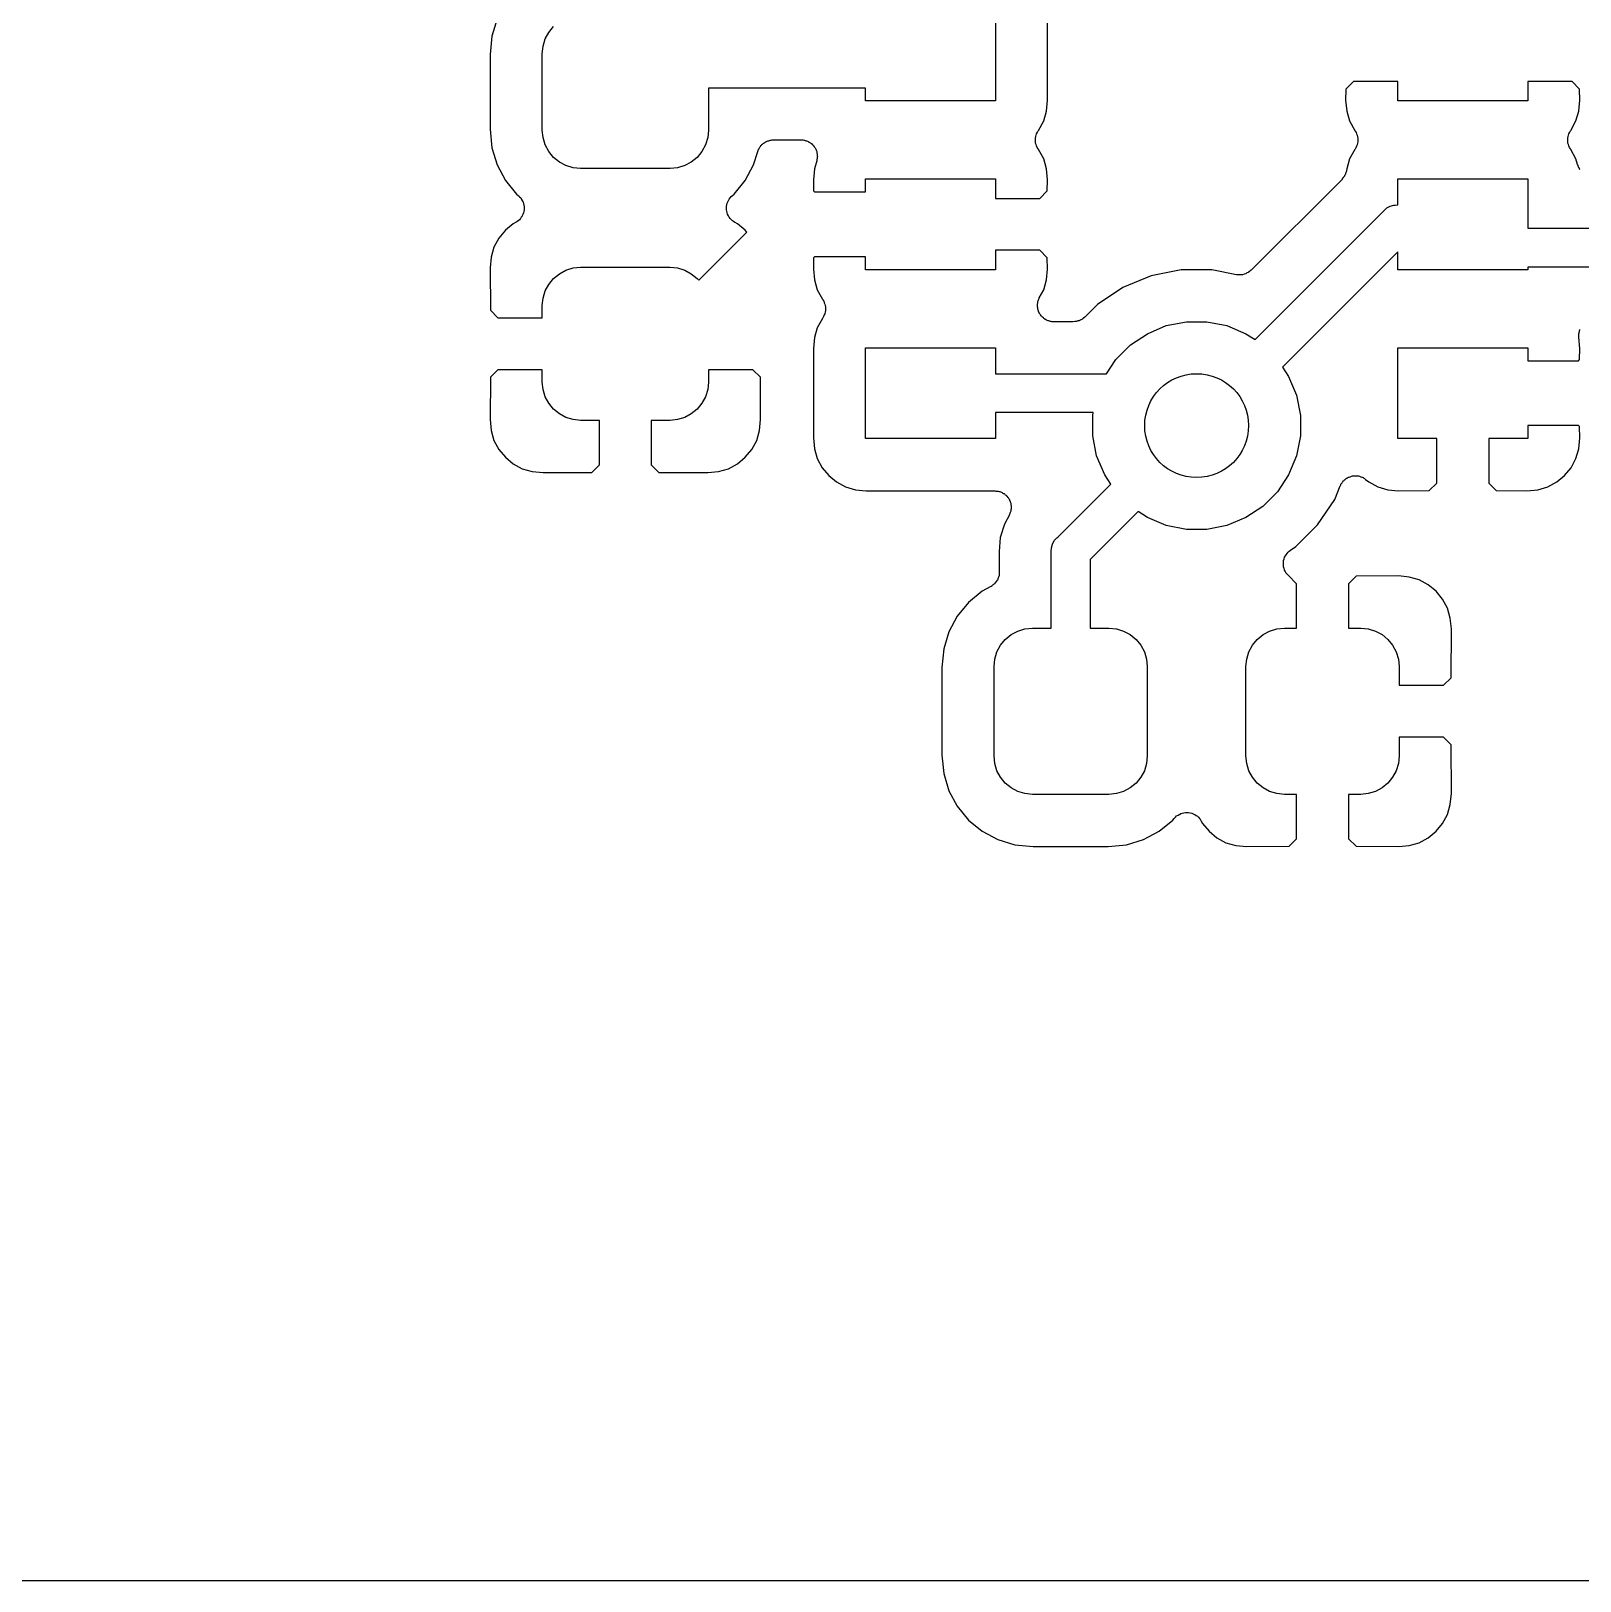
# Model space of a CAD drawing. Extents: x 113.2 to 188.8, y -123.8 to -78.2.
# Drawn here: x 162.61 to 168.58, y -119.85 to -113.88 of the extents above; entities that cross this region are included whole.
import ezdxf

# ---------------------------------------------------------------- set-up
doc = ezdxf.new("R2010")
doc.units = 0
doc.layers.add('BLACK', color=7, linetype='CONTINUOUS')

msp = doc.modelspace()

# ---------------------------------------------------------------- linework, layer by layer
at = {"layer": 'BLACK', "linetype": 'CONTINUOUS'}
for p, q in [((166.325, -113.8), (166.325, -114.15)), ((166.526, -114.147), (166.526, -113.803)), ((164.406, -113.834), (164.386, -113.9)), ((164.605, -113.886), (164.623, -113.863)), ((164.386, -113.9), (164.379, -113.971)), ((164.583, -113.939), (164.591, -113.911)), ((164.591, -113.911), (164.605, -113.886)), ((164.379, -113.971), (164.379, -114.259)), ((164.58, -113.968), (164.583, -113.939)), ((164.58, -114.262), (164.58, -113.968)), ((165.825, -114.1), (165.22, -114.1)), ((165.22, -114.1), (165.22, -114.262)), ((165.825, -114.15), (165.825, -114.1)), ((167.675, -114.104), (167.674, -114.147)), ((167.704, -114.075), (167.675, -114.104)), ((167.875, -114.075), (167.704, -114.075)), ((167.875, -114.15), (167.875, -114.075)), ((168.375, -114.075), (168.375, -114.15)), ((168.546, -114.075), (168.375, -114.075)), ((168.575, -114.104), (168.546, -114.075)), ((168.576, -114.147), (168.575, -114.104)), ((166.325, -114.15), (165.825, -114.15)), ((166.522, -114.189), (166.526, -114.147)), ((167.674, -114.147), (167.678, -114.189)), ((168.375, -114.15), (167.875, -114.15)), ((168.572, -114.189), (168.576, -114.147)), ((166.491, -114.263), (166.511, -114.227)), ((166.511, -114.227), (166.522, -114.189)), ((167.678, -114.189), (167.689, -114.227)), ((167.689, -114.227), (167.709, -114.263)), ((168.541, -114.263), (168.561, -114.227)), ((168.561, -114.227), (168.572, -114.189)), ((164.379, -114.259), (164.386, -114.33)), ((164.583, -114.291), (164.58, -114.262)), ((164.591, -114.319), (164.583, -114.291)), ((165.217, -114.291), (165.209, -114.319)), ((165.22, -114.262), (165.217, -114.291)), ((166.479, -114.293), (166.481, -114.287)), ((166.479, -114.294), (166.479, -114.293)), ((166.479, -114.293), (166.479, -114.293)), ((166.479, -114.3), (166.479, -114.294)), ((166.481, -114.287), (166.482, -114.282)), ((166.482, -114.281), (166.484, -114.276)), ((166.482, -114.282), (166.482, -114.281)), ((166.482, -114.281), (166.482, -114.281)), ((166.484, -114.276), (166.487, -114.27)), ((166.487, -114.27), (166.49, -114.265)), ((166.487, -114.27), (166.487, -114.27)), ((166.487, -114.27), (166.487, -114.27)), ((166.49, -114.265), (166.491, -114.263)), ((167.709, -114.263), (167.71, -114.266)), ((167.71, -114.266), (167.714, -114.271)), ((167.714, -114.271), (167.714, -114.271)), ((167.714, -114.271), (167.714, -114.271)), ((167.714, -114.271), (167.716, -114.277)), ((167.716, -114.277), (167.718, -114.282)), ((167.718, -114.282), (167.718, -114.282)), ((167.718, -114.282), (167.718, -114.282)), ((167.718, -114.282), (167.72, -114.288)), ((167.72, -114.288), (167.721, -114.294)), ((167.721, -114.294), (167.721, -114.294)), ((167.721, -114.294), (167.721, -114.295)), ((167.721, -114.295), (167.721, -114.3)), ((168.529, -114.293), (168.531, -114.287)), ((168.529, -114.294), (168.529, -114.293)), ((168.529, -114.293), (168.529, -114.293)), ((168.529, -114.3), (168.529, -114.294)), ((168.531, -114.287), (168.532, -114.282)), ((168.532, -114.281), (168.534, -114.276)), ((168.532, -114.282), (168.532, -114.281)), ((168.532, -114.281), (168.532, -114.281)), ((168.534, -114.276), (168.537, -114.27)), ((168.537, -114.27), (168.54, -114.265)), ((168.537, -114.27), (168.537, -114.27)), ((168.537, -114.27), (168.537, -114.27)), ((168.54, -114.265), (168.541, -114.263)), ((164.386, -114.33), (164.406, -114.396)), ((164.605, -114.344), (164.591, -114.319)), ((164.623, -114.367), (164.605, -114.344)), ((165.195, -114.344), (165.177, -114.367)), ((165.209, -114.319), (165.195, -114.344)), ((165.394, -114.396), (165.41, -114.345)), ((165.41, -114.344), (165.411, -114.341)), ((165.41, -114.345), (165.41, -114.344)), ((165.411, -114.341), (165.412, -114.338)), ((165.412, -114.338), (165.414, -114.336)), ((165.414, -114.336), (165.415, -114.332)), ((165.415, -114.332), (165.417, -114.33)), ((165.417, -114.33), (165.418, -114.328)), ((165.418, -114.328), (165.42, -114.325)), ((165.42, -114.325), (165.422, -114.322)), ((165.422, -114.322), (165.424, -114.32)), ((165.424, -114.32), (165.426, -114.318)), ((165.426, -114.318), (165.428, -114.316)), ((165.428, -114.316), (165.431, -114.314)), ((165.431, -114.314), (165.433, -114.312)), ((165.433, -114.312), (165.435, -114.311)), ((165.435, -114.311), (165.438, -114.309)), ((165.438, -114.309), (165.441, -114.307)), ((165.441, -114.307), (165.444, -114.306)), ((165.444, -114.306), (165.446, -114.305)), ((165.446, -114.305), (165.449, -114.304)), ((165.449, -114.304), (165.452, -114.303)), ((165.452, -114.303), (165.455, -114.302)), ((165.455, -114.302), (165.458, -114.301)), ((165.458, -114.301), (165.461, -114.301)), ((165.461, -114.301), (165.465, -114.3)), ((165.465, -114.3), (165.467, -114.3)), ((165.467, -114.3), (165.47, -114.3)), ((165.47, -114.3), (165.577, -114.3)), ((165.577, -114.3), (165.578, -114.3)), ((165.578, -114.3), (165.581, -114.3)), ((165.581, -114.3), (165.583, -114.3)), ((165.583, -114.3), (165.587, -114.301)), ((165.587, -114.301), (165.59, -114.301)), ((165.59, -114.301), (165.593, -114.302)), ((165.593, -114.302), (165.595, -114.303)), ((165.595, -114.303), (165.598, -114.304)), ((165.598, -114.304), (165.602, -114.305)), ((165.602, -114.305), (165.604, -114.306)), ((165.604, -114.306), (165.607, -114.308)), ((165.607, -114.308), (165.609, -114.309)), ((165.609, -114.309), (165.612, -114.311)), ((165.612, -114.311), (165.614, -114.313)), ((165.614, -114.313), (165.617, -114.314)), ((165.617, -114.314), (165.619, -114.317)), ((165.619, -114.317), (165.622, -114.319)), ((165.622, -114.319), (165.623, -114.321)), ((165.623, -114.321), (165.626, -114.323)), ((165.626, -114.323), (165.627, -114.326)), ((165.627, -114.326), (165.629, -114.328)), ((165.629, -114.328), (165.631, -114.331)), ((165.631, -114.331), (165.632, -114.333)), ((165.632, -114.333), (165.634, -114.336)), ((165.634, -114.336), (165.635, -114.339)), ((165.635, -114.339), (165.636, -114.342)), ((165.636, -114.342), (165.637, -114.345)), ((165.637, -114.345), (165.638, -114.348)), ((165.638, -114.348), (165.638, -114.351)), ((165.638, -114.351), (165.639, -114.354)), ((165.639, -114.354), (165.639, -114.357)), ((166.479, -114.305), (166.479, -114.3)), ((166.479, -114.306), (166.479, -114.305)), ((166.48, -114.312), (166.479, -114.306)), ((166.479, -114.306), (166.479, -114.306)), ((166.482, -114.318), (166.48, -114.312)), ((166.484, -114.323), (166.482, -114.318)), ((166.482, -114.318), (166.482, -114.318)), ((166.482, -114.318), (166.482, -114.318)), ((166.486, -114.329), (166.484, -114.323)), ((166.49, -114.334), (166.486, -114.329)), ((166.486, -114.329), (166.486, -114.329)), ((166.486, -114.329), (166.486, -114.329)), ((166.491, -114.337), (166.49, -114.334)), ((166.511, -114.373), (166.491, -114.337)), ((167.709, -114.337), (167.689, -114.373)), ((167.71, -114.335), (167.709, -114.337)), ((167.713, -114.33), (167.71, -114.335)), ((167.716, -114.324), (167.713, -114.33)), ((167.713, -114.33), (167.713, -114.33)), ((167.713, -114.33), (167.713, -114.33)), ((167.718, -114.319), (167.716, -114.324)), ((167.719, -114.313), (167.718, -114.318)), ((167.718, -114.318), (167.718, -114.319)), ((167.718, -114.319), (167.718, -114.319)), ((167.721, -114.307), (167.719, -114.313)), ((167.721, -114.3), (167.721, -114.306)), ((167.721, -114.306), (167.721, -114.307)), ((167.721, -114.307), (167.721, -114.307)), ((168.529, -114.305), (168.529, -114.3)), ((168.529, -114.306), (168.529, -114.305)), ((168.53, -114.312), (168.529, -114.306)), ((168.529, -114.306), (168.529, -114.306)), ((168.532, -114.318), (168.53, -114.312)), ((168.534, -114.323), (168.532, -114.318)), ((168.532, -114.318), (168.532, -114.318)), ((168.532, -114.318), (168.532, -114.318)), ((168.536, -114.329), (168.534, -114.323)), ((168.54, -114.334), (168.536, -114.329)), ((168.536, -114.329), (168.536, -114.329)), ((168.536, -114.329), (168.536, -114.329)), ((168.541, -114.337), (168.54, -114.334)), ((168.561, -114.373), (168.541, -114.337)), ((164.406, -114.396), (164.438, -114.456)), ((164.646, -114.385), (164.623, -114.367)), ((164.671, -114.399), (164.646, -114.385)), ((164.699, -114.407), (164.671, -114.399)), ((164.727, -114.41), (164.699, -114.407)), ((165.072, -114.41), (164.727, -114.41)), ((165.101, -114.407), (165.072, -114.41)), ((165.129, -114.399), (165.101, -114.407)), ((165.154, -114.385), (165.129, -114.399)), ((165.177, -114.367), (165.154, -114.385)), ((165.362, -114.456), (165.394, -114.396)), ((165.628, -114.411), (165.624, -114.453)), ((165.637, -114.381), (165.628, -114.411)), ((165.638, -114.375), (165.637, -114.378)), ((165.637, -114.378), (165.637, -114.381)), ((165.639, -114.372), (165.638, -114.375)), ((165.639, -114.357), (165.639, -114.36)), ((165.639, -114.36), (165.64, -114.363)), ((165.64, -114.363), (165.639, -114.366)), ((165.639, -114.366), (165.639, -114.369)), ((165.639, -114.369), (165.639, -114.372)), ((166.522, -114.411), (166.511, -114.373)), ((166.526, -114.453), (166.522, -114.411)), ((167.678, -114.414), (167.677, -114.417)), ((167.689, -114.373), (167.678, -114.411)), ((167.678, -114.411), (167.678, -114.413)), ((167.678, -114.413), (167.678, -114.414)), ((168.567, -114.395), (168.561, -114.373)), ((168.569, -114.398), (168.567, -114.395)), ((168.569, -114.401), (168.569, -114.398)), ((168.571, -114.404), (168.569, -114.401)), ((168.572, -114.407), (168.571, -114.404)), ((168.574, -114.409), (168.572, -114.407)), ((168.575, -114.412), (168.574, -114.409)), ((168.577, -114.414), (168.575, -114.412)), ((164.438, -114.456), (164.481, -114.509)), ((165.319, -114.509), (165.362, -114.456)), ((165.624, -114.453), (165.625, -114.496)), ((165.825, -114.5), (165.825, -114.45)), ((165.825, -114.45), (166.325, -114.45)), ((166.325, -114.45), (166.325, -114.525)), ((166.525, -114.496), (166.526, -114.453)), ((167.66, -114.452), (167.31, -114.801)), ((167.661, -114.449), (167.66, -114.452)), ((167.663, -114.448), (167.661, -114.449)), ((167.665, -114.445), (167.663, -114.448)), ((167.667, -114.442), (167.665, -114.445)), ((167.669, -114.44), (167.667, -114.442)), ((167.67, -114.437), (167.669, -114.44)), ((167.672, -114.434), (167.67, -114.437)), ((167.673, -114.431), (167.672, -114.434)), ((167.674, -114.429), (167.673, -114.431)), ((167.675, -114.426), (167.674, -114.429)), ((167.676, -114.423), (167.675, -114.426)), ((167.677, -114.42), (167.676, -114.423)), ((167.677, -114.417), (167.677, -114.42)), ((167.875, -114.55), (167.875, -114.45)), ((167.875, -114.45), (168.375, -114.45)), ((168.375, -114.45), (168.375, -114.64)), ((164.481, -114.509), (164.487, -114.514)), ((164.487, -114.514), (164.488, -114.514)), ((164.488, -114.514), (164.488, -114.514)), ((164.488, -114.514), (164.488, -114.515)), ((164.488, -114.515), (164.488, -114.515)), ((164.488, -114.515), (164.492, -114.519)), ((164.492, -114.519), (164.497, -114.523)), ((164.497, -114.523), (164.497, -114.523)), ((164.497, -114.523), (164.497, -114.523)), ((164.497, -114.523), (164.5, -114.529)), ((164.5, -114.529), (164.503, -114.533)), ((164.503, -114.533), (164.503, -114.534)), ((164.503, -114.534), (164.503, -114.534)), ((164.503, -114.534), (164.506, -114.539)), ((165.295, -114.538), (165.297, -114.533)), ((165.297, -114.533), (165.3, -114.528)), ((165.297, -114.533), (165.297, -114.533)), ((165.297, -114.533), (165.297, -114.533)), ((165.3, -114.528), (165.304, -114.523)), ((165.304, -114.523), (165.308, -114.518)), ((165.304, -114.523), (165.304, -114.523)), ((165.304, -114.523), (165.304, -114.523)), ((165.308, -114.518), (165.313, -114.514)), ((165.313, -114.514), (165.319, -114.509)), ((165.625, -114.496), (165.629, -114.5)), ((165.629, -114.5), (165.825, -114.5)), ((166.325, -114.525), (166.496, -114.525)), ((166.496, -114.525), (166.525, -114.496)), ((164.503, -114.593), (164.499, -114.598)), ((164.505, -114.587), (164.503, -114.592)), ((164.503, -114.592), (164.503, -114.593)), ((164.503, -114.593), (164.503, -114.593)), ((164.508, -114.581), (164.505, -114.587)), ((164.506, -114.539), (164.508, -114.545)), ((164.508, -114.545), (164.508, -114.545)), ((164.508, -114.545), (164.508, -114.545)), ((164.508, -114.545), (164.509, -114.551)), ((164.509, -114.575), (164.508, -114.581)), ((164.508, -114.581), (164.508, -114.581)), ((164.508, -114.581), (164.508, -114.581)), ((164.509, -114.551), (164.51, -114.557)), ((164.51, -114.569), (164.509, -114.575)), ((164.51, -114.557), (164.51, -114.557)), ((164.51, -114.557), (164.51, -114.557)), ((164.51, -114.557), (164.51, -114.563)), ((164.51, -114.563), (164.51, -114.569)), ((164.51, -114.569), (164.51, -114.569)), ((164.51, -114.569), (164.51, -114.569)), ((165.29, -114.556), (165.291, -114.55)), ((165.29, -114.562), (165.29, -114.556)), ((165.29, -114.556), (165.29, -114.556)), ((165.29, -114.556), (165.29, -114.556)), ((165.29, -114.568), (165.29, -114.562)), ((165.29, -114.569), (165.29, -114.568)), ((165.29, -114.568), (165.29, -114.568)), ((165.291, -114.574), (165.29, -114.569)), ((165.291, -114.55), (165.292, -114.544)), ((165.292, -114.58), (165.291, -114.574)), ((165.292, -114.544), (165.295, -114.538)), ((165.292, -114.544), (165.292, -114.544)), ((165.292, -114.544), (165.292, -114.544)), ((165.292, -114.581), (165.292, -114.58)), ((165.292, -114.58), (165.292, -114.58)), ((165.294, -114.586), (165.292, -114.581)), ((165.297, -114.592), (165.294, -114.586)), ((165.3, -114.597), (165.297, -114.592)), ((165.297, -114.592), (165.297, -114.592)), ((165.297, -114.592), (165.297, -114.592)), ((167.325, -115.069), (167.819, -114.575)), ((167.819, -114.575), (167.822, -114.572)), ((167.822, -114.572), (167.833, -114.562)), ((167.833, -114.562), (167.846, -114.555)), ((167.846, -114.555), (167.86, -114.551)), ((167.86, -114.551), (167.865, -114.551)), ((167.865, -114.551), (167.875, -114.55)), ((164.438, -114.648), (164.413, -114.678)), ((164.468, -114.623), (164.438, -114.648)), ((164.477, -114.618), (164.468, -114.623)), ((164.482, -114.615), (164.477, -114.618)), ((164.487, -114.612), (164.482, -114.615)), ((164.492, -114.607), (164.487, -114.611)), ((164.487, -114.611), (164.487, -114.611)), ((164.487, -114.611), (164.487, -114.612)), ((164.496, -114.603), (164.492, -114.607)), ((164.499, -114.598), (164.496, -114.603)), ((164.496, -114.603), (164.496, -114.603)), ((164.496, -114.603), (164.496, -114.603)), ((165.303, -114.602), (165.3, -114.597)), ((165.304, -114.602), (165.303, -114.602)), ((165.303, -114.602), (165.303, -114.602)), ((165.308, -114.606), (165.304, -114.602)), ((165.312, -114.611), (165.308, -114.606)), ((165.317, -114.614), (165.312, -114.611)), ((165.312, -114.611), (165.312, -114.611)), ((165.312, -114.611), (165.312, -114.611)), ((165.322, -114.618), (165.317, -114.614)), ((165.323, -114.618), (165.322, -114.618)), ((165.322, -114.618), (165.322, -114.618)), ((165.322, -114.618), (165.322, -114.618)), ((165.322, -114.618), (165.322, -114.618)), ((165.332, -114.623), (165.323, -114.618)), ((165.362, -114.648), (165.332, -114.623)), ((165.368, -114.655), (165.362, -114.648)), ((168.375, -114.64), (168.98, -114.64)), ((164.394, -114.713), (164.383, -114.751)), ((164.413, -114.678), (164.394, -114.713)), ((165.183, -114.84), (165.368, -114.655)), ((164.383, -114.751), (164.379, -114.793)), ((165.625, -114.754), (165.624, -114.797)), ((165.629, -114.75), (165.625, -114.754)), ((165.825, -114.75), (165.629, -114.75)), ((165.825, -114.8), (165.825, -114.75)), ((166.496, -114.725), (166.325, -114.725)), ((166.325, -114.725), (166.325, -114.8)), ((166.525, -114.754), (166.496, -114.725)), ((166.526, -114.797), (166.525, -114.754)), ((167.875, -114.731), (167.431, -115.175)), ((167.875, -114.8), (167.875, -114.731)), ((164.379, -114.793), (164.38, -114.956)), ((164.605, -114.856), (164.623, -114.833)), ((164.623, -114.833), (164.646, -114.815)), ((164.646, -114.815), (164.671, -114.801)), ((164.671, -114.801), (164.699, -114.793)), ((164.699, -114.793), (164.727, -114.79)), ((164.727, -114.79), (165.072, -114.79)), ((165.072, -114.79), (165.101, -114.793)), ((165.101, -114.793), (165.129, -114.801)), ((165.129, -114.801), (165.154, -114.815)), ((165.154, -114.815), (165.177, -114.833)), ((165.177, -114.833), (165.183, -114.84)), ((165.624, -114.797), (165.628, -114.839)), ((166.325, -114.8), (165.825, -114.8)), ((166.522, -114.839), (166.526, -114.797)), ((166.925, -114.823), (166.816, -114.868)), ((167.041, -114.8), (166.925, -114.823)), ((167.159, -114.8), (167.041, -114.8)), ((167.253, -114.819), (167.159, -114.8)), ((167.259, -114.819), (167.253, -114.819)), ((167.265, -114.82), (167.259, -114.819)), ((167.271, -114.819), (167.265, -114.82)), ((167.265, -114.82), (167.265, -114.82)), ((167.265, -114.82), (167.265, -114.82)), ((167.277, -114.819), (167.271, -114.819)), ((167.283, -114.817), (167.277, -114.819)), ((167.277, -114.819), (167.277, -114.819)), ((167.277, -114.819), (167.277, -114.819)), ((167.289, -114.815), (167.283, -114.817)), ((167.294, -114.812), (167.289, -114.815)), ((167.289, -114.815), (167.289, -114.815)), ((167.289, -114.815), (167.289, -114.815)), ((167.299, -114.81), (167.294, -114.812)), ((167.3, -114.81), (167.299, -114.81)), ((167.304, -114.806), (167.3, -114.809)), ((167.3, -114.809), (167.3, -114.81)), ((167.309, -114.802), (167.304, -114.806)), ((167.31, -114.801), (167.309, -114.802)), ((167.309, -114.802), (167.309, -114.802)), ((167.309, -114.802), (167.309, -114.802)), ((167.309, -114.802), (167.309, -114.802)), ((168.375, -114.8), (167.875, -114.8)), ((168.98, -114.79), (168.375, -114.79)), ((168.375, -114.79), (168.375, -114.8)), ((164.583, -114.909), (164.591, -114.881)), ((164.591, -114.881), (164.605, -114.856)), ((165.628, -114.839), (165.639, -114.877)), ((165.639, -114.877), (165.659, -114.913)), ((166.494, -114.908), (166.511, -114.877)), ((166.511, -114.877), (166.522, -114.839)), ((166.816, -114.868), (166.718, -114.934)), ((164.58, -114.938), (164.583, -114.909)), ((164.58, -114.985), (164.58, -114.938)), ((165.659, -114.913), (165.66, -114.916)), ((165.66, -114.916), (165.664, -114.921)), ((165.664, -114.921), (165.664, -114.921)), ((165.664, -114.921), (165.664, -114.921)), ((165.664, -114.921), (165.666, -114.927)), ((165.666, -114.927), (165.668, -114.932)), ((165.668, -114.932), (165.668, -114.932)), ((165.668, -114.932), (165.668, -114.932)), ((165.668, -114.932), (165.67, -114.938)), ((165.67, -114.938), (165.671, -114.944)), ((165.671, -114.944), (165.671, -114.944)), ((165.671, -114.944), (165.671, -114.945)), ((165.671, -114.945), (165.671, -114.95)), ((165.671, -114.95), (165.671, -114.956)), ((166.487, -114.931), (166.488, -114.928)), ((166.487, -114.934), (166.487, -114.931)), ((166.487, -114.937), (166.487, -114.934)), ((166.487, -114.94), (166.487, -114.937)), ((166.487, -114.943), (166.487, -114.94)), ((166.488, -114.946), (166.487, -114.943)), ((166.488, -114.925), (166.489, -114.922)), ((166.488, -114.928), (166.488, -114.925)), ((166.488, -114.949), (166.488, -114.946)), ((166.489, -114.952), (166.488, -114.949)), ((166.489, -114.922), (166.49, -114.919)), ((166.49, -114.955), (166.489, -114.952)), ((166.49, -114.919), (166.491, -114.916)), ((166.491, -114.916), (166.492, -114.913)), ((166.492, -114.913), (166.493, -114.91)), ((166.493, -114.91), (166.494, -114.908)), ((166.718, -114.934), (166.67, -114.982)), ((164.38, -114.956), (164.409, -114.985)), ((164.409, -114.985), (164.58, -114.985)), ((165.659, -114.987), (165.639, -115.023)), ((165.66, -114.985), (165.659, -114.987)), ((165.663, -114.98), (165.66, -114.985)), ((165.666, -114.974), (165.663, -114.98)), ((165.663, -114.98), (165.663, -114.98)), ((165.663, -114.98), (165.663, -114.98)), ((165.668, -114.969), (165.666, -114.974)), ((165.669, -114.963), (165.668, -114.968)), ((165.668, -114.968), (165.668, -114.969)), ((165.668, -114.969), (165.668, -114.969)), ((165.671, -114.957), (165.669, -114.963)), ((165.671, -114.956), (165.671, -114.957)), ((165.671, -114.957), (165.671, -114.957)), ((166.491, -114.958), (166.49, -114.955)), ((166.491, -114.961), (166.491, -114.958)), ((166.493, -114.964), (166.491, -114.961)), ((166.494, -114.967), (166.493, -114.964)), ((166.496, -114.969), (166.494, -114.967)), ((166.497, -114.972), (166.496, -114.969)), ((166.499, -114.974), (166.497, -114.972)), ((166.501, -114.977), (166.499, -114.974)), ((166.503, -114.979), (166.501, -114.977)), ((166.505, -114.981), (166.503, -114.979)), ((166.507, -114.983), (166.505, -114.981)), ((166.51, -114.985), (166.507, -114.983)), ((166.512, -114.987), (166.51, -114.985)), ((166.514, -114.989), (166.512, -114.987)), ((166.517, -114.991), (166.514, -114.989)), ((166.52, -114.992), (166.517, -114.991)), ((166.522, -114.994), (166.52, -114.992)), ((166.525, -114.995), (166.522, -114.994)), ((166.528, -114.996), (166.525, -114.995)), ((166.531, -114.997), (166.528, -114.996)), ((166.534, -114.998), (166.531, -114.997)), ((166.537, -114.999), (166.534, -114.998)), ((166.54, -114.999), (166.537, -114.999)), ((166.543, -115), (166.54, -114.999)), ((166.546, -115), (166.543, -115)), ((166.549, -115), (166.546, -115)), ((166.55, -115), (166.549, -115)), ((166.625, -115), (166.55, -115)), ((166.631, -114.999), (166.625, -115)), ((166.637, -114.999), (166.631, -114.999)), ((166.638, -114.999), (166.637, -114.999)), ((166.637, -114.999), (166.637, -114.999)), ((166.643, -114.997), (166.638, -114.999)), ((166.649, -114.996), (166.643, -114.997)), ((166.654, -114.993), (166.649, -114.995)), ((166.649, -114.995), (166.649, -114.995)), ((166.649, -114.995), (166.649, -114.996)), ((166.66, -114.99), (166.654, -114.993)), ((166.665, -114.986), (166.66, -114.989)), ((166.66, -114.989), (166.66, -114.99)), ((166.66, -114.99), (166.66, -114.99)), ((166.669, -114.982), (166.665, -114.986)), ((166.67, -114.982), (166.669, -114.982)), ((166.67, -114.982), (166.67, -114.982)), ((166.67, -114.982), (166.67, -114.982)), ((166.67, -114.982), (166.67, -114.982)), ((166.983, -115.015), (167.061, -115)), ((167.061, -115), (167.139, -115)), ((167.139, -115), (167.217, -115.015)), ((165.628, -115.061), (165.624, -115.103)), ((165.639, -115.023), (165.628, -115.061)), ((166.845, -115.089), (166.911, -115.046)), ((166.911, -115.046), (166.983, -115.015)), ((167.217, -115.015), (167.289, -115.046)), ((167.289, -115.046), (167.325, -115.069)), ((168.572, -115.046), (168.573, -115.043)), ((168.572, -115.049), (168.572, -115.046)), ((168.572, -115.052), (168.572, -115.049)), ((168.572, -115.055), (168.572, -115.052)), ((168.572, -115.058), (168.572, -115.055)), ((168.572, -115.059), (168.572, -115.058)), ((168.576, -115.103), (168.572, -115.059)), ((168.573, -115.04), (168.574, -115.037)), ((168.573, -115.043), (168.573, -115.04)), ((168.574, -115.037), (168.575, -115.034)), ((168.575, -115.034), (168.576, -115.031)), ((168.576, -115.031), (168.577, -115.028)), ((165.624, -115.103), (165.624, -115.447)), ((165.825, -115.45), (165.825, -115.1)), ((165.825, -115.1), (166.325, -115.1)), ((166.325, -115.1), (166.325, -115.2)), ((166.789, -115.145), (166.845, -115.089)), ((167.875, -115.45), (167.875, -115.1)), ((167.875, -115.1), (168.375, -115.1)), ((168.375, -115.1), (168.375, -115.15)), ((168.575, -115.146), (168.576, -115.103)), ((164.409, -115.185), (164.38, -115.214)), ((164.58, -115.185), (164.409, -115.185)), ((164.58, -115.233), (164.58, -115.185)), ((165.22, -115.185), (165.22, -115.233)), ((165.391, -115.185), (165.22, -115.185)), ((165.42, -115.214), (165.391, -115.185)), ((166.753, -115.2), (166.789, -115.145)), ((167.431, -115.175), (167.454, -115.211)), ((168.375, -115.15), (168.571, -115.15)), ((168.571, -115.15), (168.575, -115.146)), ((164.38, -115.214), (164.379, -115.377)), ((164.583, -115.261), (164.58, -115.233)), ((165.22, -115.233), (165.217, -115.261)), ((165.421, -115.377), (165.42, -115.214)), ((166.325, -115.2), (166.753, -115.2)), ((167.454, -115.211), (167.485, -115.283)), ((164.591, -115.289), (164.583, -115.261)), ((164.605, -115.314), (164.591, -115.289)), ((165.209, -115.289), (165.195, -115.314)), ((165.217, -115.261), (165.209, -115.289)), ((167.485, -115.283), (167.5, -115.361)), ((164.623, -115.337), (164.605, -115.314)), ((164.646, -115.355), (164.623, -115.337)), ((164.671, -115.369), (164.646, -115.355)), ((164.699, -115.377), (164.671, -115.369)), ((165.129, -115.369), (165.101, -115.377)), ((165.154, -115.355), (165.129, -115.369)), ((165.177, -115.337), (165.154, -115.355)), ((165.195, -115.314), (165.177, -115.337)), ((166.702, -115.35), (166.325, -115.35)), ((166.325, -115.35), (166.325, -115.45)), ((166.7, -115.361), (166.702, -115.35)), ((166.7, -115.439), (166.7, -115.361)), ((167.5, -115.361), (167.5, -115.439)), ((164.379, -115.377), (164.383, -115.419)), ((164.383, -115.419), (164.394, -115.457)), ((164.727, -115.38), (164.699, -115.377)), ((164.8, -115.38), (164.727, -115.38)), ((164.8, -115.551), (164.8, -115.38)), ((165.072, -115.38), (165, -115.38)), ((165, -115.38), (165, -115.551)), ((165.101, -115.377), (165.072, -115.38)), ((165.406, -115.457), (165.417, -115.419)), ((165.417, -115.419), (165.421, -115.377)), ((168.375, -115.4), (168.375, -115.45)), ((168.571, -115.4), (168.375, -115.4)), ((168.575, -115.404), (168.571, -115.4)), ((168.576, -115.447), (168.575, -115.404)), ((164.394, -115.457), (164.413, -115.492)), ((165.387, -115.492), (165.406, -115.457)), ((165.624, -115.447), (165.628, -115.489)), ((165.628, -115.489), (165.639, -115.527)), ((166.325, -115.45), (165.825, -115.45)), ((166.715, -115.517), (166.7, -115.439)), ((167.5, -115.439), (167.485, -115.517)), ((168.025, -115.45), (167.875, -115.45)), ((168.025, -115.621), (168.025, -115.45)), ((168.375, -115.45), (168.225, -115.45)), ((168.225, -115.45), (168.225, -115.621)), ((168.561, -115.527), (168.572, -115.489)), ((168.572, -115.489), (168.576, -115.447)), ((164.413, -115.492), (164.438, -115.522)), ((164.438, -115.522), (164.468, -115.547)), ((164.468, -115.547), (164.503, -115.566)), ((165.297, -115.566), (165.332, -115.547)), ((165.332, -115.547), (165.362, -115.522)), ((165.362, -115.522), (165.387, -115.492)), ((165.639, -115.527), (165.658, -115.562)), ((166.746, -115.589), (166.715, -115.517)), ((167.485, -115.517), (167.454, -115.589)), ((168.542, -115.562), (168.561, -115.527)), ((164.503, -115.566), (164.541, -115.577)), ((164.541, -115.577), (164.583, -115.581)), ((164.583, -115.581), (164.771, -115.58)), ((164.771, -115.58), (164.8, -115.551)), ((165, -115.551), (165.029, -115.58)), ((165.029, -115.58), (165.217, -115.581)), ((165.217, -115.581), (165.259, -115.577)), ((165.259, -115.577), (165.297, -115.566)), ((165.658, -115.562), (165.683, -115.592)), ((165.683, -115.592), (165.713, -115.617)), ((166.769, -115.625), (166.746, -115.589)), ((167.454, -115.589), (167.411, -115.655)), ((167.668, -115.611), (167.67, -115.609)), ((167.67, -115.609), (167.672, -115.607)), ((167.672, -115.607), (167.675, -115.605)), ((167.675, -115.605), (167.677, -115.603)), ((167.677, -115.603), (167.68, -115.602)), ((167.68, -115.602), (167.682, -115.6)), ((167.682, -115.6), (167.685, -115.599)), ((167.685, -115.599), (167.688, -115.598)), ((167.688, -115.598), (167.691, -115.597)), ((167.691, -115.597), (167.694, -115.596)), ((167.694, -115.596), (167.697, -115.595)), ((167.697, -115.595), (167.7, -115.594)), ((167.7, -115.594), (167.703, -115.594)), ((167.703, -115.594), (167.706, -115.593)), ((167.706, -115.593), (167.709, -115.593)), ((167.709, -115.593), (167.712, -115.593)), ((167.712, -115.593), (167.715, -115.593)), ((167.715, -115.593), (167.718, -115.593)), ((167.718, -115.593), (167.721, -115.594)), ((167.721, -115.594), (167.724, -115.594)), ((167.724, -115.594), (167.727, -115.595)), ((167.727, -115.595), (167.73, -115.596)), ((167.73, -115.596), (167.733, -115.597)), ((167.733, -115.597), (167.736, -115.598)), ((167.736, -115.598), (167.738, -115.599)), ((167.738, -115.599), (167.741, -115.6)), ((167.741, -115.6), (167.744, -115.602)), ((167.744, -115.602), (167.747, -115.604)), ((167.747, -115.604), (167.749, -115.606)), ((167.749, -115.606), (167.751, -115.607)), ((167.751, -115.607), (167.763, -115.617)), ((168.487, -115.617), (168.517, -115.592)), ((168.517, -115.592), (168.542, -115.562)), ((165.713, -115.617), (165.748, -115.636)), ((165.748, -115.636), (165.786, -115.647)), ((165.786, -115.647), (165.828, -115.651)), ((165.828, -115.651), (166.323, -115.651)), ((166.323, -115.651), (166.324, -115.651)), ((166.324, -115.651), (166.327, -115.652)), ((166.327, -115.652), (166.33, -115.652)), ((166.33, -115.652), (166.333, -115.652)), ((166.333, -115.652), (166.336, -115.653)), ((166.336, -115.653), (166.339, -115.654)), ((166.339, -115.654), (166.342, -115.654)), ((166.342, -115.654), (166.345, -115.655)), ((166.345, -115.655), (166.348, -115.656)), ((166.348, -115.656), (166.351, -115.658)), ((166.351, -115.658), (166.353, -115.659)), ((166.353, -115.659), (166.356, -115.661)), ((166.356, -115.661), (166.359, -115.662)), ((166.359, -115.662), (166.361, -115.664)), ((166.361, -115.664), (166.363, -115.666)), ((166.363, -115.666), (166.366, -115.668)), ((166.366, -115.668), (166.368, -115.67)), ((166.565, -115.829), (166.769, -115.625)), ((167.411, -115.655), (167.355, -115.711)), ((167.632, -115.684), (167.653, -115.632)), ((167.653, -115.632), (167.654, -115.631)), ((167.654, -115.631), (167.655, -115.628)), ((167.655, -115.628), (167.656, -115.626)), ((167.656, -115.626), (167.658, -115.623)), ((167.658, -115.623), (167.66, -115.62)), ((167.66, -115.62), (167.662, -115.618)), ((167.662, -115.618), (167.663, -115.616)), ((167.663, -115.616), (167.665, -115.613)), ((167.665, -115.613), (167.668, -115.611)), ((167.763, -115.617), (167.798, -115.636)), ((167.798, -115.636), (167.836, -115.647)), ((167.836, -115.647), (167.878, -115.651)), ((167.878, -115.651), (167.996, -115.65)), ((167.996, -115.65), (168.025, -115.621)), ((168.225, -115.621), (168.254, -115.65)), ((168.254, -115.65), (168.372, -115.651)), ((168.372, -115.651), (168.414, -115.647)), ((168.414, -115.647), (168.452, -115.636)), ((168.452, -115.636), (168.487, -115.617)), ((166.368, -115.67), (166.37, -115.672)), ((166.37, -115.672), (166.372, -115.675)), ((166.372, -115.675), (166.374, -115.677)), ((166.374, -115.677), (166.376, -115.68)), ((166.376, -115.68), (166.377, -115.682)), ((166.377, -115.682), (166.379, -115.685)), ((166.379, -115.685), (166.38, -115.688)), ((166.38, -115.688), (166.382, -115.691)), ((166.382, -115.691), (166.382, -115.693)), ((166.382, -115.693), (166.383, -115.696)), ((166.383, -115.696), (166.384, -115.699)), ((166.384, -115.699), (166.385, -115.702)), ((166.385, -115.727), (166.384, -115.73)), ((166.385, -115.702), (166.385, -115.705)), ((166.385, -115.705), (166.386, -115.708)), ((166.386, -115.72), (166.385, -115.724)), ((166.385, -115.724), (166.385, -115.727)), ((166.386, -115.708), (166.386, -115.711)), ((166.386, -115.711), (166.386, -115.715)), ((166.386, -115.715), (166.386, -115.717)), ((166.386, -115.717), (166.386, -115.72)), ((167.355, -115.711), (167.289, -115.754)), ((167.566, -115.782), (167.632, -115.684)), ((166.36, -115.779), (166.344, -115.831)), ((166.379, -115.744), (166.36, -115.779)), ((166.38, -115.741), (166.379, -115.744)), ((166.381, -115.738), (166.38, -115.741)), ((166.382, -115.735), (166.381, -115.738)), ((166.383, -115.732), (166.382, -115.735)), ((166.384, -115.73), (166.383, -115.732)), ((166.875, -115.731), (166.69, -115.916)), ((166.911, -115.754), (166.875, -115.731)), ((166.983, -115.785), (166.911, -115.754)), ((167.061, -115.8), (166.983, -115.785)), ((167.217, -115.785), (167.139, -115.8)), ((167.289, -115.754), (167.217, -115.785)), ((167.482, -115.866), (167.566, -115.782)), ((166.344, -115.831), (166.339, -115.885)), ((166.545, -115.856), (166.552, -115.843)), ((166.552, -115.843), (166.562, -115.832)), ((166.562, -115.832), (166.565, -115.829)), ((167.139, -115.8), (167.061, -115.8)), ((166.339, -115.885), (166.34, -115.895)), ((166.34, -115.895), (166.34, -115.896)), ((166.34, -115.896), (166.34, -115.899)), ((166.34, -115.899), (166.34, -115.902)), ((166.34, -115.902), (166.34, -115.965)), ((166.54, -115.885), (166.541, -115.87)), ((166.54, -115.889), (166.54, -115.885)), ((166.54, -116.18), (166.54, -115.889)), ((166.541, -115.87), (166.545, -115.856)), ((167.437, -115.913), (167.439, -115.908)), ((167.439, -115.907), (167.442, -115.902)), ((167.439, -115.908), (167.439, -115.907)), ((167.439, -115.908), (167.439, -115.908)), ((167.442, -115.902), (167.445, -115.897)), ((167.445, -115.897), (167.449, -115.892)), ((167.445, -115.897), (167.445, -115.897)), ((167.445, -115.897), (167.445, -115.897)), ((167.449, -115.892), (167.453, -115.887)), ((167.453, -115.887), (167.457, -115.884)), ((167.453, -115.887), (167.453, -115.887)), ((167.453, -115.887), (167.453, -115.887)), ((167.457, -115.884), (167.462, -115.88)), ((167.462, -115.88), (167.482, -115.866)), ((166.34, -115.965), (166.34, -115.966)), ((166.34, -115.966), (166.34, -115.968)), ((166.69, -115.916), (166.69, -116.18)), ((167.434, -115.931), (167.435, -115.925)), ((167.434, -115.932), (167.434, -115.931)), ((167.435, -115.938), (167.434, -115.932)), ((167.434, -115.932), (167.434, -115.932)), ((167.435, -115.919), (167.437, -115.913)), ((167.435, -115.925), (167.435, -115.919)), ((167.435, -115.919), (167.435, -115.919)), ((167.435, -115.919), (167.435, -115.919)), ((167.435, -115.944), (167.435, -115.938)), ((167.437, -115.95), (167.435, -115.944)), ((167.435, -115.944), (167.435, -115.944)), ((167.435, -115.944), (167.435, -115.944)), ((167.439, -115.955), (167.437, -115.95)), ((167.439, -115.956), (167.439, -115.955)), ((167.439, -115.955), (167.439, -115.955)), ((167.441, -115.961), (167.439, -115.956)), ((167.444, -115.966), (167.441, -115.961)), ((167.444, -115.967), (167.444, -115.966)), ((167.444, -115.966), (167.444, -115.966)), ((167.448, -115.971), (167.444, -115.967)), ((166.307, -116.02), (166.274, -116.038)), ((166.309, -116.019), (166.307, -116.02)), ((166.312, -116.017), (166.309, -116.019)), ((166.314, -116.015), (166.312, -116.017)), ((166.317, -116.013), (166.314, -116.015)), ((166.319, -116.011), (166.317, -116.013)), ((166.321, -116.01), (166.319, -116.011)), ((166.323, -116.007), (166.321, -116.01)), ((166.326, -116.005), (166.323, -116.007)), ((166.327, -116.002), (166.326, -116.005)), ((166.329, -116), (166.327, -116.002)), ((166.331, -115.997), (166.329, -116)), ((166.333, -115.995), (166.331, -115.997)), ((166.334, -115.992), (166.333, -115.995)), ((166.335, -115.99), (166.334, -115.992)), ((166.336, -115.986), (166.335, -115.99)), ((166.337, -115.983), (166.336, -115.986)), ((166.338, -115.98), (166.337, -115.983)), ((166.339, -115.978), (166.338, -115.98)), ((166.34, -115.971), (166.339, -115.974)), ((166.339, -115.974), (166.339, -115.978)), ((166.34, -115.968), (166.34, -115.971)), ((167.452, -115.976), (167.448, -115.971)), ((167.453, -115.976), (167.452, -115.976)), ((167.452, -115.976), (167.452, -115.976)), ((167.452, -115.976), (167.452, -115.976)), ((167.452, -115.976), (167.452, -115.976)), ((167.485, -116.009), (167.453, -115.976)), ((167.485, -116.18), (167.485, -116.009)), ((167.714, -115.98), (167.685, -116.009)), ((167.685, -116.009), (167.685, -116.18)), ((167.877, -115.979), (167.714, -115.98)), ((167.919, -115.983), (167.877, -115.979)), ((167.957, -115.994), (167.919, -115.983)), ((167.992, -116.013), (167.957, -115.994)), ((168.011, -116.029), (167.992, -116.013)), ((166.221, -116.081), (166.178, -116.134)), ((166.274, -116.038), (166.221, -116.081)), ((168.022, -116.038), (168.011, -116.029)), ((168.047, -116.068), (168.022, -116.038)), ((168.066, -116.103), (168.047, -116.068)), ((166.178, -116.134), (166.146, -116.194)), ((168.077, -116.141), (168.066, -116.103)), ((168.081, -116.183), (168.077, -116.141)), ((166.146, -116.194), (166.126, -116.26)), ((166.363, -116.223), (166.386, -116.205)), ((166.386, -116.205), (166.411, -116.191)), ((166.411, -116.191), (166.439, -116.183)), ((166.439, -116.183), (166.468, -116.18)), ((166.468, -116.18), (166.54, -116.18)), ((166.69, -116.18), (166.762, -116.18)), ((166.762, -116.18), (166.791, -116.183)), ((166.791, -116.183), (166.819, -116.191)), ((166.819, -116.191), (166.844, -116.205)), ((166.844, -116.205), (166.867, -116.223)), ((167.333, -116.223), (167.356, -116.205)), ((167.356, -116.205), (167.381, -116.191)), ((167.381, -116.191), (167.409, -116.183)), ((167.409, -116.183), (167.438, -116.18)), ((167.438, -116.18), (167.485, -116.18)), ((167.685, -116.18), (167.732, -116.18)), ((167.732, -116.18), (167.761, -116.183)), ((167.761, -116.183), (167.789, -116.191)), ((167.789, -116.191), (167.814, -116.205)), ((167.814, -116.205), (167.837, -116.223)), ((168.08, -116.371), (168.081, -116.183)), ((166.126, -116.26), (166.119, -116.331)), ((166.331, -116.271), (166.345, -116.246)), ((166.345, -116.246), (166.363, -116.223)), ((166.867, -116.223), (166.885, -116.246)), ((166.885, -116.246), (166.899, -116.271)), ((167.301, -116.271), (167.315, -116.246)), ((167.315, -116.246), (167.333, -116.223)), ((167.837, -116.223), (167.855, -116.246)), ((167.855, -116.246), (167.869, -116.271)), ((166.32, -116.328), (166.323, -116.299)), ((166.323, -116.299), (166.331, -116.271)), ((166.899, -116.271), (166.907, -116.299)), ((166.907, -116.299), (166.91, -116.328)), ((167.29, -116.328), (167.293, -116.299)), ((167.293, -116.299), (167.301, -116.271)), ((167.869, -116.271), (167.877, -116.299)), ((167.877, -116.299), (167.88, -116.328)), ((166.119, -116.331), (166.119, -116.669)), ((166.32, -116.672), (166.32, -116.328)), ((166.91, -116.328), (166.91, -116.672)), ((167.29, -116.672), (167.29, -116.328)), ((167.88, -116.328), (167.88, -116.4)), ((168.051, -116.4), (168.08, -116.371)), ((167.88, -116.4), (168.051, -116.4)), ((167.88, -116.6), (167.88, -116.672)), ((168.051, -116.6), (167.88, -116.6)), ((168.08, -116.629), (168.051, -116.6)), ((166.119, -116.669), (166.126, -116.74)), ((166.323, -116.701), (166.32, -116.672)), ((166.91, -116.672), (166.907, -116.701)), ((167.293, -116.701), (167.29, -116.672)), ((167.88, -116.672), (167.877, -116.701)), ((168.081, -116.817), (168.08, -116.629)), ((166.126, -116.74), (166.146, -116.806)), ((166.331, -116.729), (166.323, -116.701)), ((166.345, -116.754), (166.331, -116.729)), ((166.899, -116.729), (166.885, -116.754)), ((166.907, -116.701), (166.899, -116.729)), ((167.301, -116.729), (167.293, -116.701)), ((167.315, -116.754), (167.301, -116.729)), ((167.869, -116.729), (167.855, -116.754)), ((167.877, -116.701), (167.869, -116.729)), ((166.363, -116.777), (166.345, -116.754)), ((166.386, -116.795), (166.363, -116.777)), ((166.411, -116.809), (166.386, -116.795)), ((166.844, -116.795), (166.819, -116.809)), ((166.867, -116.777), (166.844, -116.795)), ((166.885, -116.754), (166.867, -116.777)), ((167.333, -116.777), (167.315, -116.754)), ((167.356, -116.795), (167.333, -116.777)), ((167.381, -116.809), (167.356, -116.795)), ((167.814, -116.795), (167.789, -116.809)), ((167.837, -116.777), (167.814, -116.795)), ((167.855, -116.754), (167.837, -116.777)), ((166.146, -116.806), (166.178, -116.866)), ((166.439, -116.817), (166.411, -116.809)), ((166.468, -116.82), (166.439, -116.817)), ((166.762, -116.82), (166.468, -116.82)), ((166.791, -116.817), (166.762, -116.82)), ((166.819, -116.809), (166.791, -116.817)), ((167.409, -116.817), (167.381, -116.809)), ((167.438, -116.82), (167.409, -116.817)), ((167.485, -116.82), (167.438, -116.82)), ((167.485, -116.991), (167.485, -116.82)), ((167.732, -116.82), (167.685, -116.82)), ((167.685, -116.82), (167.685, -116.991)), ((167.761, -116.817), (167.732, -116.82)), ((167.789, -116.809), (167.761, -116.817)), ((168.066, -116.897), (168.077, -116.859)), ((168.077, -116.859), (168.081, -116.817)), ((166.178, -116.866), (166.221, -116.919)), ((166.221, -116.919), (166.274, -116.962)), ((166.956, -116.962), (167.009, -116.919)), ((167.009, -116.919), (167.014, -116.913)), ((167.014, -116.913), (167.014, -116.912)), ((167.014, -116.912), (167.014, -116.912)), ((167.014, -116.912), (167.015, -116.912)), ((167.015, -116.912), (167.019, -116.908)), ((167.015, -116.912), (167.015, -116.912)), ((167.019, -116.908), (167.023, -116.903)), ((167.023, -116.903), (167.029, -116.9)), ((167.023, -116.903), (167.023, -116.903)), ((167.023, -116.903), (167.023, -116.903)), ((167.029, -116.9), (167.033, -116.897)), ((167.033, -116.897), (167.034, -116.897)), ((167.034, -116.897), (167.039, -116.894)), ((167.034, -116.897), (167.034, -116.897)), ((167.039, -116.894), (167.045, -116.892)), ((167.045, -116.892), (167.051, -116.891)), ((167.045, -116.892), (167.045, -116.892)), ((167.045, -116.892), (167.045, -116.892)), ((167.051, -116.891), (167.057, -116.89)), ((167.057, -116.89), (167.057, -116.89)), ((167.057, -116.89), (167.057, -116.89)), ((167.057, -116.89), (167.063, -116.89)), ((167.063, -116.89), (167.069, -116.89)), ((167.069, -116.89), (167.069, -116.89)), ((167.069, -116.89), (167.069, -116.89)), ((167.069, -116.89), (167.075, -116.891)), ((167.075, -116.891), (167.081, -116.892)), ((167.081, -116.892), (167.081, -116.892)), ((167.081, -116.892), (167.081, -116.892)), ((167.081, -116.892), (167.087, -116.895)), ((167.087, -116.895), (167.092, -116.897)), ((167.092, -116.897), (167.093, -116.897)), ((167.093, -116.897), (167.093, -116.897)), ((167.093, -116.897), (167.098, -116.901)), ((167.098, -116.901), (167.103, -116.904)), ((167.103, -116.904), (167.103, -116.904)), ((167.103, -116.904), (167.103, -116.904)), ((167.103, -116.904), (167.107, -116.908)), ((167.107, -116.908), (167.111, -116.913)), ((167.111, -116.913), (167.111, -116.913)), ((167.111, -116.913), (167.112, -116.913)), ((167.112, -116.913), (167.115, -116.918)), ((167.115, -116.918), (167.118, -116.923)), ((168.047, -116.932), (168.066, -116.897)), ((166.274, -116.962), (166.334, -116.994)), ((166.896, -116.994), (166.956, -116.962)), ((167.118, -116.923), (167.123, -116.932)), ((167.123, -116.932), (167.148, -116.962)), ((167.148, -116.962), (167.178, -116.987)), ((167.992, -116.987), (168.022, -116.962)), ((168.022, -116.962), (168.047, -116.932)), ((166.334, -116.994), (166.4, -117.014)), ((166.4, -117.014), (166.471, -117.021)), ((166.471, -117.021), (166.759, -117.021)), ((166.759, -117.021), (166.83, -117.014)), ((166.83, -117.014), (166.896, -116.994)), ((167.178, -116.987), (167.213, -117.006)), ((167.213, -117.006), (167.251, -117.017)), ((167.251, -117.017), (167.293, -117.021)), ((167.293, -117.021), (167.456, -117.02)), ((167.456, -117.02), (167.485, -116.991)), ((167.685, -116.991), (167.714, -117.02)), ((167.714, -117.02), (167.877, -117.021)), ((167.877, -117.021), (167.919, -117.017)), ((167.919, -117.017), (167.957, -117.006)), ((167.957, -117.006), (167.992, -116.987)), ((176.99, -119.849), (125.01, -119.849))]:
    msp.add_line(p, q, dxfattribs=at)
at = {"layer": 'BLACK'}
msp.add_circle((167.1, -115.4), 0.2, dxfattribs=at)

doc.saveas('drawing.dxf')
